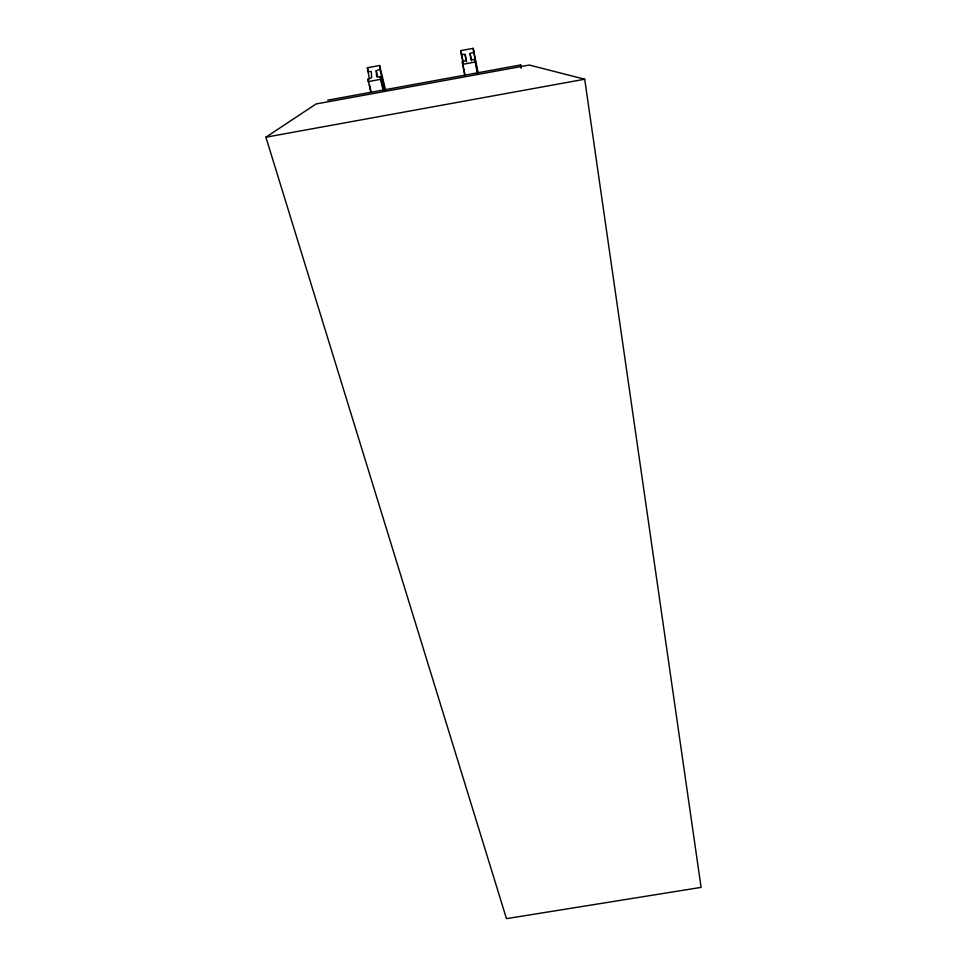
<?xml version="1.0" encoding="UTF-8"?>
<svg xmlns="http://www.w3.org/2000/svg" width="967" height="967" viewBox="0 0 967 967"><rect width="100%" height="100%" fill="white"/><g stroke="black" fill="none" stroke-linecap="round" stroke-linejoin="round"><path stroke-width="1.45" d="M265.901 137.205L316.064 103.965L529.3 65.043L584.709 79.221L701.099 887.38L506.466 918.65L265.901 137.205L584.709 79.221M464.982 76.175L462.286 61.924L465.925 60.486L465.151 54.43L461.344 54.357L460.872 50.61L473.214 48.35L478.133 73.54M477.335 72.972L474.724 59.64L470.893 59.579L470.107 53.523L473.721 52.097L473.214 48.35M383.585 90.1L380.382 76.901L376.622 76.816L376.236 70.712L379.874 69.273L379.632 65.49L367.351 67.75L369.382 78.859M370.699 91.865L368.004 79.161L371.666 77.723L371.304 71.606L367.569 71.534M368.137 81.615L380.539 79.342L380.382 76.901M462.589 64.342L475.051 62.069L474.724 59.64M327.692 100.181L520.621 64.958L521.14 67.932M368.004 79.161L368.729 82.098M369.467 85.023L370.929 90.886M367.351 67.75L368.076 70.676M380.539 79.342L383.403 91.067M376.236 70.712L377.662 76.574M379.632 65.49L385.664 90.439M379.874 69.273L384.854 89.81M460.872 50.61L463.266 62.444M461.344 54.357L462.83 61.755M462.286 61.924L464.97 75.233M465.151 54.43L466.626 61.828M470.107 53.523L471.558 60.921M473.721 52.097L477.771 72.827M520.621 64.958L521.092 67.75"/></g></svg>
